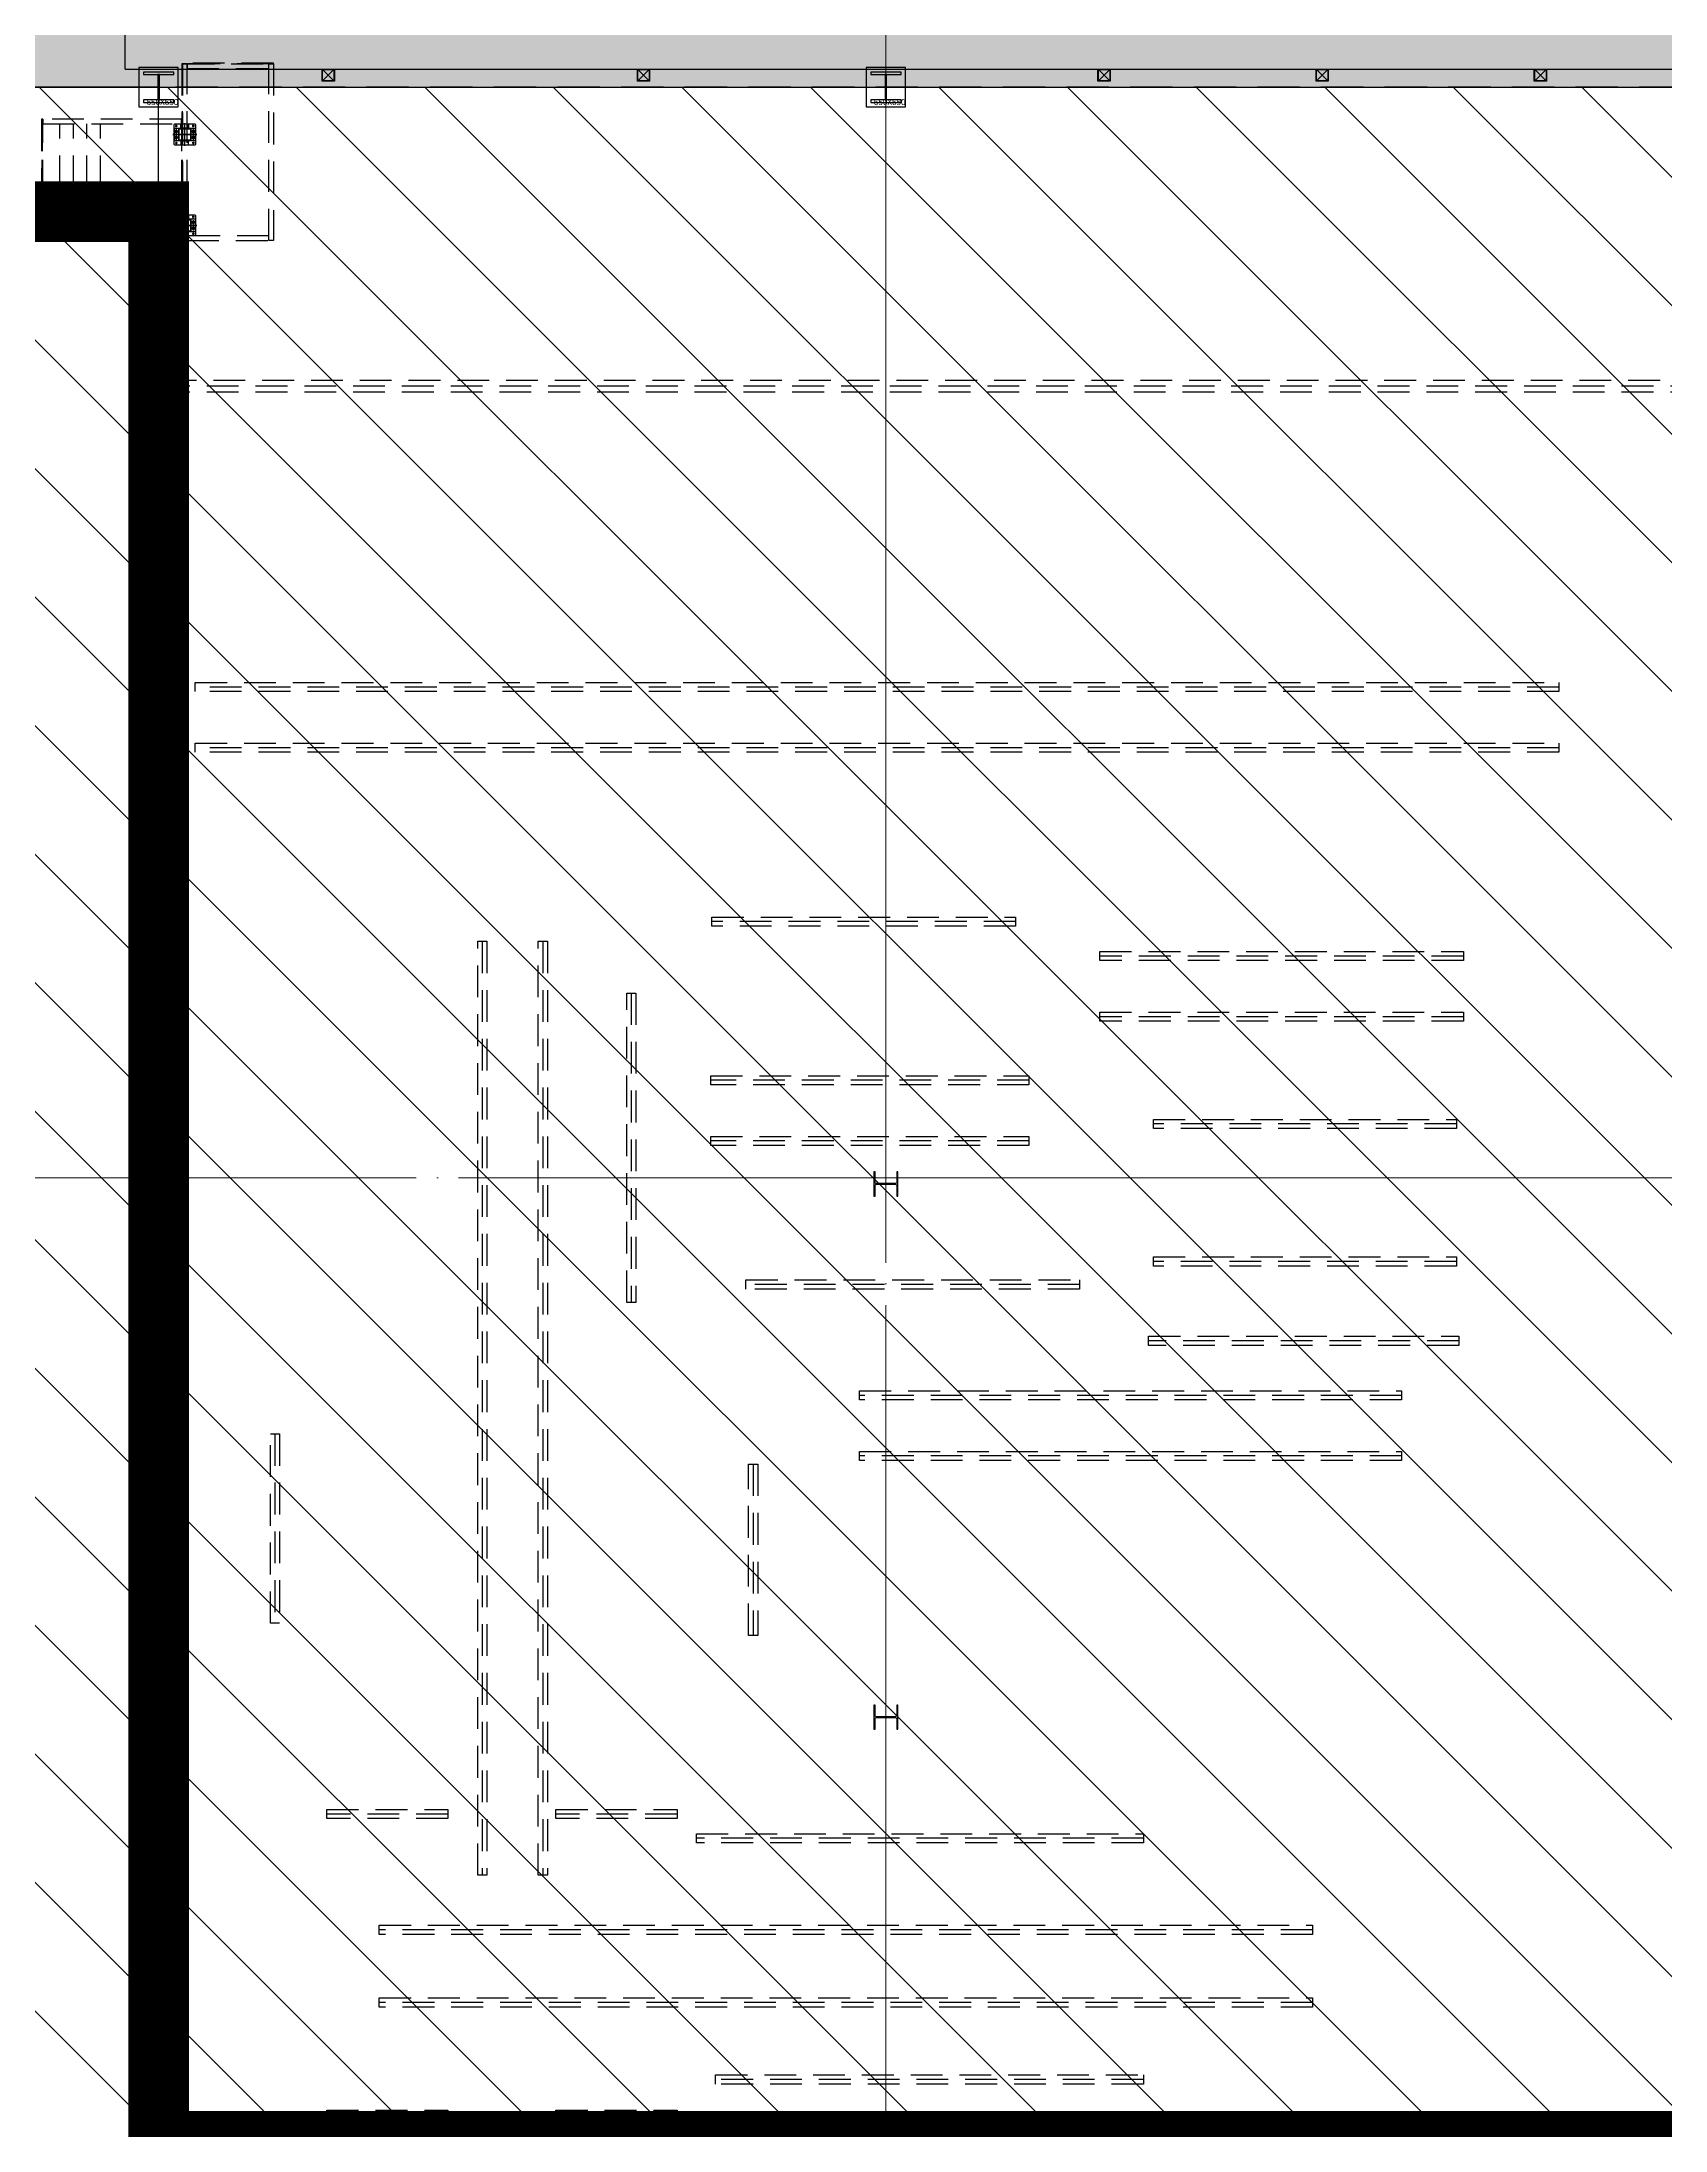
# Model space of a CAD drawing. Header units: millimetres. Extents: x -17369 to 294000, y -718917 to 220315.
# Drawn here: x 139422 to 166210, y -260067 to -225600 of the extents above; entities that cross this region are included whole.
import ezdxf
from ezdxf.enums import TextEntityAlignment as Align

# ---------------------------------------------------------------- set-up
doc = ezdxf.new("R2010")
doc.units = ezdxf.units.MM
doc.header["$LTSCALE"] = 350
for name, pattern in [('CEN', [62, 60, -1, 0, -1]), ('H1', [1, 0.5, -0.5]), ('H12', [3, 2, -1]), ('HID', [2.3, 1.5, -0.8]), ('X-200-S-COL$0$CEN', [62, 60, -1, 0, -1]), ('X-200-S-COL$0$HID', [2.3, 1.5, -0.8])]:
    doc.linetypes.add(name, pattern=pattern)
doc.layers.get('Defpoints').update_dxf_attribs({"color": 181})
for name, color, linetype in [('0-THK200 RC SLAB영역', 51, 'H12'), ('0-THK200 SFRC SLAB영역', 211, 'H12'), ('0-THK300 RC SFRC SLAB영역', 2, 'H12'), ('0-THK400 RC SLAB영역', 4, 'H12'), ('0-하중영역-AGV', 1, 'H1'), ('0_RC-SLAB', 7, 'Continuous'), ('0_SFRC-SLAB', 3, 'Continuous'), ('Bolt', 142, 'Continuous'), ('CenA', 13, 'CEN'), ('H-Col', 2, 'Continuous'), ('PD', 6, 'Continuous'), ('Plate', 7, 'Continuous'), ('ST', 9, 'Continuous'), ('X-200-S-COL$0$Cen', 1, 'X-200-S-COL$0$CEN'), ('X-200-S-COL$0$H-Col', 3, 'Continuous'), ('X-200-S-COL$0$H-매설빔(150x150)', 2, 'Continuous'), ('X-200-S-COL$0$H-매설빔(200x200)', 250, 'Continuous'), ('X-200-S-COL$0$STUD', 4, 'Continuous')]:
    doc.layers.add(name, color=color, linetype=linetype)
doc.layers.add('X-200-S-COL$0$P-Line', color=144, linetype='Continuous', plot=False)
doc.layers.add('X-200-S-COL$0$PERI-OUT', color=17, linetype='Continuous', plot=False)
doc.styles.add('맑은고딕', font='malgun.ttf')

# ---------------------------------------------------------------- blocks, each defined once
blk = doc.blocks.new('X-200-S-COL$0$H-400x400x13x21')
at = {"color": 0}
blk.add_lwpolyline([(200, -200), (200, -179), (28.5, -179, -0.4142136), (6.5, -157), (6.5, 157, -0.4142136), (28.5, 179), (200, 179), (200, 200), (-200, 200), (-200, 179), (-28.5, 179, -0.4142136), (-6.5, 157), (-6.5, -157, -0.4142136), (-28.5, -179), (-200, -179), (-200, -200)], format="xyb", close=True, dxfattribs=at)
blk = doc.blocks.new('X-200-S-COL$0$BH-500x500x25x40')
at = {"color": 0, "linetype": 'ByBlock'}
for points in [[(-250, 210), (250, 210), (250, 250), (-250, 250)], [(-12.5, 210), (-12.5, -210), (12.5, -210), (12.5, 210)], [(-250, -250), (250, -250), (250, -210), (-250, -210)]]:
    blk.add_lwpolyline(points, close=True, dxfattribs=at)
blk = doc.blocks.new('X-200-S-COL$0$1F COLUMN_231010')
at = {"layer": 'X-200-S-COL$0$H-Col', "color": 0}
for p in [(141350, 157443), (153350, 157443)]:
    blk.add_blockref('X-200-S-COL$0$BH-500x500x25x40', p, dxfattribs=at)
at = {"layer": 'X-200-S-COL$0$H-Col', "color": 0, "rotation": 90}
for p in [(153350, 139343), (153350, 130543)]:
    blk.add_blockref('X-200-S-COL$0$H-400x400x13x21', p, dxfattribs=at)
blk = doc.blocks.new('X-200-S-COL$0$PERIMITER_231026')
at = {"layer": 'X-200-S-COL$0$P-Line'}
blk.add_lwpolyline([(140800, 157743), (140800, 167123)], dxfattribs=at)
blk = doc.blocks.new('X-200-S-COL$0$ZONE#2 BEAM')
at = {"layer": 'X-200-S-COL$0$H-매설빔(150x150)', "color": 0, "linetype": 'ByBlock', "lineweight": -2}
for p, q in [((-42975, -9900), (-65475, -9900)), ((-42975, -10900), (-65475, -10900)), ((-51940, -13770), (-56950, -13770)), ((-60740, -14095), (-60740, -29510)), ((-59740, -14095), (-59740, -29510)), ((-44550, -14340), (-50550, -14340)), ((-58280, -14950), (-58280, -20055)), ((-44550, -15340), (-50550, -15340)), ((-51720, -16390), (-56970, -16390)), ((-44665, -17110), (-49665, -17110)), ((-51720, -17390), (-56970, -17390)), ((-44665, -19380), (-49665, -19380)), ((-50885, -19760), (-56390, -19760)), ((-44625, -20690), (-49745, -20690)), ((-45570, -21590), (-54515, -21590)), ((-64160, -22225), (-64160, -25350)), ((-56270, -22725), (-56270, -25550)), ((-45570, -22590), (-54515, -22590)), ((-61305, -28500), (-63305, -28500)), ((-57525, -28500), (-59525, -28500)), ((-49830, -28900), (-57205, -28900)), ((-47040, -30410), (-62440, -30410)), ((-47040, -31610), (-62440, -31610)), ((-49830, -32880), (-56890, -32880)), ((-61305, -33460), (-63305, -33460)), ((-57525, -33460), (-59525, -33460))]:
    blk.add_line(p, q, dxfattribs=at)
for points in [[(-65475, -9975), (-65475, -9825), (-42975, -9825), (-42975, -9975)], [(-65475, -10975), (-65475, -10825), (-42975, -10825), (-42975, -10975)], [(-56950, -13845), (-56950, -13695), (-51940, -13695), (-51940, -13845)], [(-60665, -29510), (-60815, -29510), (-60815, -14095), (-60665, -14095)], [(-59665, -29510), (-59815, -29510), (-59815, -14095), (-59665, -14095)], [(-50550, -14415), (-50550, -14265), (-44550, -14265), (-44550, -14415)], [(-58205, -20055), (-58355, -20055), (-58355, -14950), (-58205, -14950)], [(-50550, -15415), (-50550, -15265), (-44550, -15265), (-44550, -15415)], [(-56970, -16465), (-56970, -16315), (-51720, -16315), (-51720, -16465)], [(-49665, -17185), (-49665, -17035), (-44665, -17035), (-44665, -17185)], [(-56970, -17465), (-56970, -17315), (-51720, -17315), (-51720, -17465)], [(-49665, -19455), (-49665, -19305), (-44665, -19305), (-44665, -19455)], [(-56390, -19835), (-56390, -19685), (-50885, -19685), (-50885, -19835)], [(-49745, -20765), (-49745, -20615), (-44625, -20615), (-44625, -20765)], [(-54515, -21665), (-54515, -21515), (-45570, -21515), (-45570, -21665)], [(-64085, -25350), (-64235, -25350), (-64235, -22225), (-64085, -22225)], [(-56195, -25550), (-56345, -25550), (-56345, -22725), (-56195, -22725)], [(-54515, -22665), (-54515, -22515), (-45570, -22515), (-45570, -22665)], [(-63305, -28575), (-63305, -28425), (-61305, -28425), (-61305, -28575)], [(-59525, -28575), (-59525, -28425), (-57525, -28425), (-57525, -28575)], [(-57205, -28975), (-57205, -28825), (-49830, -28825), (-49830, -28975)], [(-62440, -30485), (-62440, -30335), (-47040, -30335), (-47040, -30485)], [(-62440, -31685), (-62440, -31535), (-47040, -31535), (-47040, -31685)], [(-56890, -32955), (-56890, -32805), (-49830, -32805), (-49830, -32955)], [(-63305, -33535), (-63305, -33385), (-61305, -33385), (-61305, -33535)], [(-59525, -33535), (-59525, -33385), (-57525, -33385), (-57525, -33535)]]:
    blk.add_lwpolyline(points, close=True, dxfattribs=at)
at = {"layer": 'X-200-S-COL$0$H-매설빔(200x200)', "color": 0, "linetype": 'ByBlock', "lineweight": -2}
blk.add_line((-3580, -4935), (-65980, -4935), dxfattribs=at)
blk.add_lwpolyline([(-65980, -5035), (-65980, -4835), (-3580, -4835), (-3580, -5035)], close=True, dxfattribs=at)
blk = doc.blocks.new('VIP-COL-PLN-THIN')
at = {"layer": 'Bolt', "color": 251}
for p, q in [((-173, 50), (-107, 50)), ((-161, 140), (-119, 140)), ((-140, 119), (-140, 161)), ((-140, 86), (-140, 14)), ((107, 50), (173, 50)), ((161, 140), (119, 140)), ((140, 119), (140, 161)), ((140, 86), (140, 14)), ((-173, -50), (-107, -50)), ((-161, -140), (-119, -140)), ((-140, -14), (-140, -86)), ((-140, -119), (-140, -161)), ((107, -50), (173, -50)), ((119, -50), (161, -50)), ((161, -140), (119, -140)), ((140, -14), (140, -86)), ((140, -119), (140, -161))]:
    blk.add_line(p, q, dxfattribs=at)
at = {"layer": 'Bolt'}
for p, q in [((-161, 50), (-119, 50)), ((-140, 71), (-140, 29)), ((119, 50), (161, 50)), ((140, 71), (140, 29)), ((-161, -50), (-119, -50)), ((-140, -29), (-140, -71)), ((140, -29), (140, -71))]:
    blk.add_line(p, q, dxfattribs=at)
at = {"layer": 'Bolt', "color": 250}
for points in [[(-122, 40), (-122, 60), (-140, 71), (-158, 60), (-158, 40), (-140, 29), (-122, 40)], [(158, 40), (158, 60), (140, 71), (122, 60), (122, 40), (140, 29), (158, 40)], [(-122, -60), (-122, -40), (-140, -29), (-158, -40), (-158, -60), (-140, -71), (-122, -60)], [(158, -60), (158, -40), (140, -29), (122, -40), (122, -60), (140, -71), (158, -60)]]:
    blk.add_lwpolyline(points, dxfattribs=at)
for centre, radius in [((-140, 50), 18), ((-140, 50), 13), ((-140, 50), 12), ((-140, 50), 10.4), ((-140, 140), 9), ((140, 50), 18), ((140, 50), 13), ((140, 50), 12), ((140, 50), 10.4), ((140, 140), 9), ((-140, -50), 18), ((-140, -50), 13), ((-140, -50), 12), ((-140, -50), 10.4), ((-140, -140), 9), ((140, -50), 18), ((140, -50), 13), ((140, -50), 12), ((140, -50), 10.4), ((140, -140), 9)]:
    blk.add_circle(centre, radius, dxfattribs=at)
at = {"layer": 'CenA', "color": 250}
for p, q in [((-200, 0), (200, 0)), ((200, 0), (-200, 0)), ((0, -185), (0, 185)), ((0, -125), (0, 125))]:
    blk.add_line(p, q, dxfattribs=at)
at = {"layer": 'H-Col', "color": 6}
blk.add_lwpolyline([(88, 100, -0.414214), (100, 88), (100, -88, -0.414214), (88, -100), (-88, -100, -0.414214), (-100, -88), (-100, 88, -0.414214), (-88, 100)], format="xyb", close=True, dxfattribs=at)
at = {"layer": 'H-Col', "color": 8}
blk.add_lwpolyline([(88, 94, -0.414214), (94, 88), (94, -88, -0.414214), (88, -94), (-88, -94, -0.414214), (-94, -88), (-94, 88, -0.414214), (-88, 94)], format="xyb", close=True, dxfattribs=at)
at = {"layer": 'H-Col', "color": 250}
for points in [[(62, 166), (62, 101), (-63, 101), (-63, 166), (-61, 166, -0.388879), (-57, 162), (-53, 114, 0.388879), (-45, 107), (45, 107, 0.388879), (53, 114), (57, 162, -0.388879), (61, 166)], [(62, -166), (62, -101), (-63, -101), (-63, -166), (-61, -166, 0.388879), (-57, -162), (-53, -114, -0.388879), (-45, -107), (45, -107, -0.388879), (53, -114), (57, -162, 0.388879), (61, -166)]]:
    blk.add_lwpolyline(points, format="xyb", close=True, dxfattribs=at)
at = {"layer": 'Plate', "color": 250}
for points in [[(-165, 175), (165, 175), (175, 165), (175, -165), (165, -175), (-165, -175), (-175, -165), (-175, 165)], [(165, 100), (-165, 100), (-175, 90), (-175, -90), (-165, -100), (165, -100), (175, -90), (175, 90)]]:
    blk.add_lwpolyline(points, close=True, dxfattribs=at)
blk = doc.blocks.new('X-200-S-COL$0$Stud')
at = {"color": 250}
for p, q in [((-94, -94), (94, 94)), ((-94, 94), (94, -94))]:
    blk.add_line(p, q, dxfattribs=at)
blk.add_lwpolyline([(100, -100), (-100, -100), (-100, 100), (100, 100)], close=True)
at = {"color": 6}
blk.add_lwpolyline([(94, -94), (-94, -94), (-94, 94), (94, 94)], close=True, dxfattribs=at)

msp = doc.modelspace()

# ---------------------------------------------------------------- hatches: boundary and pattern name
at = {"layer": '0-THK200 RC SLAB영역'}
h = msp.add_hatch(color=256, dxfattribs=at)
h.dxf.hatch_style = 1
h.paths.add_polyline_path([(135950, -216349.8), (140700, -216349.8), (140700, -212399.8), (177450, -212399.8), (177480, -207361.3), (200023.9, -204599.8), (225080, -204599.8), (225080, -232949.8), (222500, -232949.8), (222500, -255699.8), (222230, -255699.8), (222230, -244449.8), (207430, -244449.8), (207430, -226349.8), (135950, -226349.8)])
h = msp.add_hatch(color=256, dxfattribs=at)
h.dxf.hatch_style = 1
edge = h.paths.add_edge_path()
edge.add_line((207430, -334649.8), (207430, -298249.8))
edge.add_line((207430, -298249.8), (207430, -260249.8))
edge.add_line((207430, -260249.8), (207430, -255699.8))
edge.add_line((207430, -255699.8), (222500, -255699.8))
edge.add_line((222500, -255699.8), (222500, -329603.4))
edge.add_line((222500, -329603.4), (217244.1, -334749.8))
edge.add_line((217244.1, -334749.8), (208030, -334749.8))
h.paths.add_polyline_path([(135950, -344769.8), (135950, -298249.8), (141348.5, -298249.8), (141347.7, -334649.8), (208030, -334749.8), (208030, -344769.8)])
at = {"layer": '0-THK300 RC SFRC SLAB영역'}
h = msp.add_hatch(dxfattribs=at)
h.set_pattern_fill('_USER', color=256, scale=1500, angle=135, pattern_type=0)
h.set_pattern_definition([(135, (0, 0), (-1060.66, -1060.66), [])])
h.paths.add_polyline_path([(59750, -226069.8), (111150, -226069.8), (111150, -236274.8), (112250, -236274.8), (112250, -236074.8), (117200, -236074.8), (117200, -236274.8), (118300, -236274.8), (118300, -231889.8), (115490, -231889.8), (115490, -230494.8), (118300, -230494.8), (118300, -226069.8), (121120, -226069.8), (121120, -214619.8), (135680, -214619.8), (135680, -226349.8), (207430, -226349.8), (207430, -244449.8), (222230, -244449.8), (222230, -255699.8), (207430, -255699.8), (207430, -260249.8), (141350, -260249.8), (141350, -275939.8), (141435, -275939.8), (141435, -279709.8), (140835, -279709.8), (140835, -288239.8), (141045.3, -288239.8), (141348.7, -288543.2), (141348.5, -298249.8), (66850, -298249.8), (66850, -290949.8), (75300, -290949.8), (75300, -288049.8), (76900, -288049.8), (76900, -275049.8), (75300, -275049.8), (75300, -272449.8), (76900, -272449.8), (76900, -256449.8), (81680, -256449.8), (81680, -255849.8), (87250, -255849.8), (87250, -251049.8), (135150, -251049.8), (135150, -246149.8), (123704, -246149.8), (123500, -245945.8), (123500, -245149.8), (119400, -245149.8), (119400, -246149.8), (86872, -246149.8), (75350, -246149.8), (75350, -244299.8), (66850, -244299.8), (66850, -244649.8), (65650, -244649.8), (59750, -244649.8)])
h.paths.add_polyline_path([(118650, -272244.8), (118650, -291444.8), (126800, -291444.8), (126800, -290844.8), (132650, -290844.8), (132650, -286544.8), (130950, -286544.8), (130950, -278344.8), (132650, -278344.8), (132650, -272844.8), (126800, -272844.8), (126800, -272244.8)], flags=16)
h.paths.add_polyline_path([(101600, -227254.8), (101600, -235954.8), (107300, -235954.8), (107300, -227254.8)], flags=16)

# ---------------------------------------------------------------- linework, layer by layer
at = {"layer": '0-THK200 SFRC SLAB영역'}
msp.add_lwpolyline([(135950, -216349.8), (140700, -216349.8), (140700, -212399.8), (177450, -212399.8), (177480, -207361.3), (200023.9, -204599.8), (225080, -204599.8), (225080, -232949.8), (222500, -232949.8), (222500, -255699.8), (222230, -255699.8), (222230, -244449.8), (207430, -244449.8), (207430, -226349.8), (135950, -226349.8)], close=True, dxfattribs=at)
at = {"layer": '0-THK300 RC SFRC SLAB영역'}
msp.add_lwpolyline([(135680, -226349.8), (207430, -226349.8), (207430, -244449.8), (222230, -244449.8), (222230, -255699.8), (207430, -255699.8), (207430, -260249.8), (141350, -260249.8), (141350, -275939.8), (141435, -275939.8), (141435, -279709.8), (140835, -279709.8), (140835, -288239.8), (141045.3, -288239.8), (141348.7, -288543.2), (141348.5, -298249.8), (66850, -298249.8)], dxfattribs=at)
at = {"layer": '0-THK300 RC SFRC SLAB영역', "linetype": 'ByBlock'}
msp.add_lwpolyline([(135680, -226349.8), (207430, -226349.8)], dxfattribs=at)
at = {"layer": '0-THK400 RC SLAB영역', "linetype": 'ByBlock', "const_width": 1000}
msp.add_lwpolyline([(141350, -260249.8), (141350, -275939.8), (151090, -275939.8), (151090, -278239.8), (152690, -278239.8), (152690, -288239.8), (151090, -288239.8), (151090, -290739.8), (142435, -290739.8), (142435, -288239.8), (141348.7, -288239.8), (141348.5, -298249.8), (207430, -298249.8), (207430, -260249.8)], close=True, dxfattribs=at)
at = {"layer": '0-하중영역-AGV', "linetype": 'CEN', "const_width": 1000}
msp.add_lwpolyline([(135350, -228404.8), (141350, -228404.8), (141350, -262249.8), (189430, -262249.8), (189430, -271249.8), (135150, -271249.8)], dxfattribs=at)
at = {"layer": '0_RC-SLAB'}
for p, q in [((141350, -226349.8), (135680, -226349.8)), ((141350, -275939.8), (141350, -226349.8))]:
    msp.add_line(p, q, dxfattribs=at)
at = {"layer": '0_SFRC-SLAB'}
for p, q in [((141350, -226349.8), (135680, -226349.8)), ((141350, -275939.8), (141350, -226349.8))]:
    msp.add_line(p, q, dxfattribs=at)
at = {"layer": 'PD'}
for points in [[(141025, -226674.8), (141675, -226674.8), (141675, -226024.8), (141025, -226024.8)], [(153025, -226674.8), (153675, -226674.8), (153675, -226024.8), (153025, -226024.8)]]:
    msp.add_lwpolyline(points, close=True, dxfattribs=at)
at = {"layer": 'ST', "linetype": 'HID'}
for p, q in [((139723, -228804.8), (139723, -226954.8)), ((139945, -228804.8), (139945, -226954.8)), ((140167, -228804.8), (140167, -226954.8)), ((140389, -228804.8), (140389, -226954.8))]:
    msp.add_line(p, q, dxfattribs=at)
at = {"layer": 'ST', "color": 8, "linetype": 'HID'}
for points in [[(141736, -228879.8), (141745, -228879.8), (141745, -225963.8), (141736, -225963.8)], [(143245, -225963.8), (143245, -225954.8), (141745, -225954.8), (141745, -225963.8)], [(139420, -228879.8), (139429, -228879.8), (139429, -226879.8), (139420, -226879.8)], [(139429, -228879.8), (139438, -228879.8), (139438, -226879.8), (139429, -226879.8)], [(141727, -228879.8), (141736, -228879.8), (141736, -226879.8), (141727, -226879.8)]]:
    msp.add_lwpolyline(points, close=True, dxfattribs=at)
at = {"layer": 'ST', "linetype": 'HID'}
for points in [[(141745, -225963.8), (141745, -228879.8), (141820, -228879.8), (141820, -225963.8)], [(143170, -225963.8), (141820, -225963.8), (141820, -226038.8), (143170, -226038.8)], [(143245, -225963.8), (143245, -228879.8), (143170, -228879.8), (143170, -225963.8)], [(141727, -226879.8), (139438, -226879.8), (139438, -226954.8), (141727, -226954.8)], [(141727, -228804.8), (139438, -228804.8), (139438, -228879.8), (141727, -228879.8)], [(143170, -228804.8), (141820, -228804.8), (141820, -228879.8), (143170, -228879.8)]]:
    msp.add_lwpolyline(points, close=True, dxfattribs=at)
at = {"layer": 'X-200-S-COL$0$Cen', "lineweight": 0}
for p, q in [((153350, -203049.8), (153350, -349399.8)), ((232400, -226349.8), (36500, -226349.8)), ((232400, -244349.8), (36500, -244349.8))]:
    msp.add_line(p, q, dxfattribs=at)
at = {"layer": 'X-200-S-COL$0$P-Line'}
msp.add_line((140800, -226049.8), (224980, -226049.8), dxfattribs=at)

# ---------------------------------------------------------------- block references
at = {"layer": 'H-Col'}
for p in [(141782.5, -227129.8), (141782.5, -228629.8)]:
    msp.add_blockref('VIP-COL-PLN-THIN', p, dxfattribs=at)
at = {"layer": 'X-200-S-COL$0$H-Col'}
msp.add_blockref('X-200-S-COL$0$1F COLUMN_231010', (0, -383792.4), dxfattribs=at)
at = {"layer": 'X-200-S-COL$0$H-매설빔(150x150)', "color": 2, "linetype": 'X-200-S-COL$0$HID'}
msp.add_blockref('X-200-S-COL$0$ZONE#2 BEAM', (207430, -226349.8), dxfattribs=at)
at = {"layer": 'X-200-S-COL$0$PERI-OUT'}
msp.add_blockref('X-200-S-COL$0$PERIMITER_231026', (0, -383792.4), dxfattribs=at)
at = {"layer": 'X-200-S-COL$0$STUD'}
for p in [(144150, -226149.8), (149350, -226149.8), (156950, -226149.8), (160550, -226149.8), (164150, -226149.8)]:
    msp.add_blockref('X-200-S-COL$0$Stud', p, dxfattribs=at)

# ---------------------------------------------------------------- texts
at = {"layer": 'Defpoints', "style": '맑은고딕'}
for p in [(141675, -226674.8), (153675, -226674.8)]:
    msp.add_text('650X650', height=100, dxfattribs=at).set_placement(p, align=Align.BOTTOM_RIGHT)

doc.saveas('drawing.dxf')
